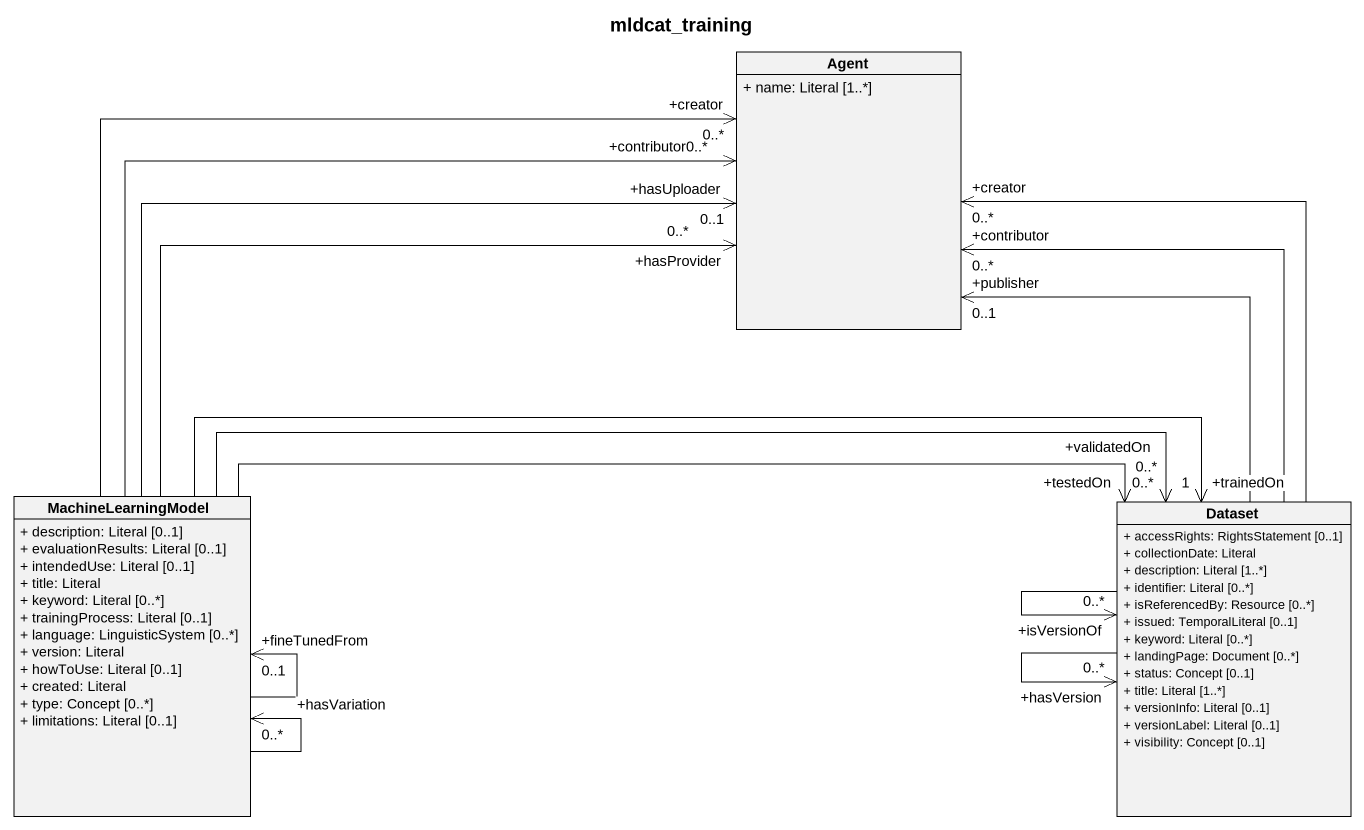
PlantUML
@startuml
title mldcat_training
hide circle
hide empty members
skinparam classAttributeIconSize 0
class "Agent" as Agent_ {
  + name: Literal [1..*]
}
class MachineLearningModel {
  + description: Literal [0..1]
  + evaluationResults: Literal [0..1]
  + intendedUse: Literal [0..1]
  + title: Literal
  + keyword: Literal [0..*]
  + trainingProcess: Literal [0..1]
  + language: LinguisticSystem [0..*]
  + version: Literal
  + howToUse: Literal [0..1]
  + created: Literal
  + type: Concept [0..*]
  + limitations: Literal [0..1]
}
class Dataset {
  + accessRights: RightsStatement [0..1]
  + collectionDate: Literal
  + description: Literal [1..*]
  + identifier: Literal [0..*]
  + isReferencedBy: Resource [0..*]
  + issued: TemporalLiteral [0..1]
  + keyword: Literal [0..*]
  + landingPage: Document [0..*]
  + status: Concept [0..1]
  + title: Literal [1..*]
  + versionInfo: Literal [0..1]
  + versionLabel: Literal [0..1]
  + visibility: Concept [0..1]
}
MachineLearningModel -up-> "+hasUploader\n0..1" Agent_
MachineLearningModel -up-> "+creator\n0..*" Agent_
MachineLearningModel -up-> "+contributor\n0..*" Agent_
MachineLearningModel -up-> "+hasProvider\n0..*" Agent_
MachineLearningModel --> "+fineTunedFrom\n0..1" MachineLearningModel
MachineLearningModel --> "+hasVariation\n0..*" MachineLearningModel
MachineLearningModel -right-> "+trainedOn\n1" Dataset
MachineLearningModel -right-> "+validatedOn\n0..*" Dataset
MachineLearningModel -right-> "+testedOn\n0..*" Dataset
Dataset -up-> "+creator\n0..*" Agent_
Dataset -up-> "+publisher\n0..1" Agent_
Dataset -up-> "+contributor\n0..*" Agent_
Dataset --> "+isVersionOf\n0..*" Dataset
Dataset --> "+hasVersion\n0..*" Dataset
@enduml
